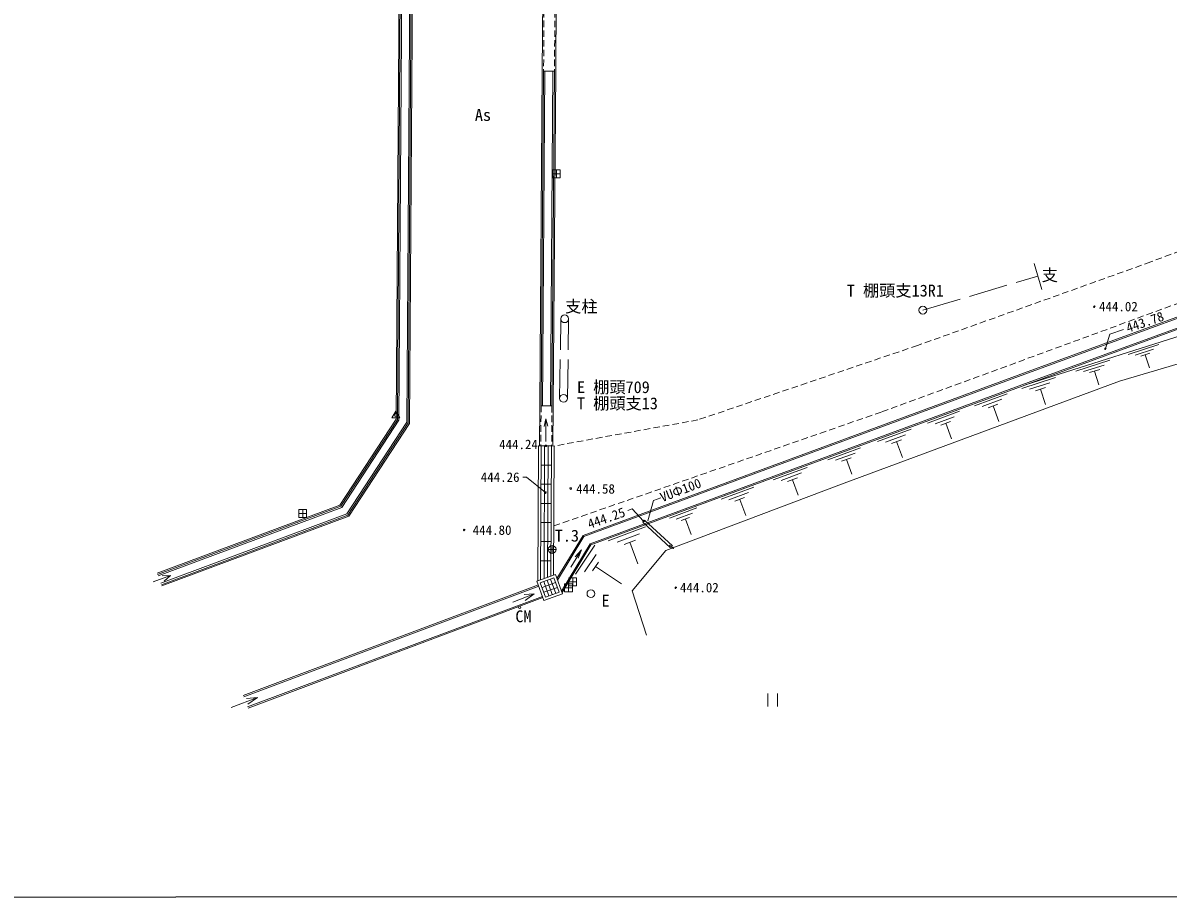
# Model space of a CAD drawing. Units: millimetres, scale not verified. Extents: x 5000 to 205306, y 4475 to 143512.
# Drawn here: x 49180 to 93360, y 5000 to 38731 of the extents above; entities that cross this region are included whole.
import ezdxf
from ezdxf.enums import TextEntityAlignment as Align

# ---------------------------------------------------------------- set-up
doc = ezdxf.new("R2010")
doc.units = ezdxf.units.MM
doc.header["$LTSCALE"] = 250
doc.header["$PDMODE"] = 32
doc.header["$PDSIZE"] = 125
doc.linetypes.add('DASHED', pattern=[7.5, 6, -1.5])
doc.linetypes.add('USER2', pattern=[1.5, 1, -0.5])
for name, color, linetype, lineweight in [('図枠', 7, 'Continuous', 25), ('基準点プロット', 7, 'Continuous', 13), ('汎用Layer', 7, 'Continuous', 13), ('独標', 7, 'Continuous', 13), ('現況', 7, 'Continuous', 13)]:
    doc.layers.add(name, color=color, linetype=linetype, lineweight=lineweight)
doc.layers.add('基準点点名', color=7, linetype='Continuous')
doc.styles.add('ＭＳ ゴシック', font='')
doc.styles.get('ＭＳ ゴシック').set_extended_font_data('MS Gothic')

msp = doc.modelspace()

# ---------------------------------------------------------------- hatches: boundary and pattern name
at = {"layer": '独標'}
for points in [[(90487, 27779.7, 0.41422), (90517, 27749.7, 0.41422)], [(90916.4, 26162.7, 0.41422), (90946.4, 26132.7, 0.41422)], [(66176.2, 19160.7, 0.41422), (66206.2, 19130.7, 0.41422)], [(74337.6, 16939.1, 0.41422), (74367.6, 16909.1, 0.41422)]]:
    msp.add_hatch(color=256, dxfattribs=at).paths.add_polyline_path(points)
h = msp.add_hatch(color=256, dxfattribs=at)
edge = h.paths.add_edge_path()
edge.add_ellipse((69357.6, 22412.3), major_axis=(23, 19.3), ratio=1, start_angle=140, end_angle=-40)
h = msp.add_hatch(color=256, dxfattribs=at)
edge = h.paths.add_edge_path()
edge.add_ellipse((69338.8, 20607.8), major_axis=(23, 19.3), ratio=1, start_angle=140, end_angle=-40)
h = msp.add_hatch(color=256, dxfattribs=at)
edge = h.paths.add_edge_path()
edge.add_ellipse((70312, 20762.1), major_axis=(23, 19.3), ratio=1, start_angle=140, end_angle=-40)
h = msp.add_hatch(color=256, dxfattribs=at)
edge = h.paths.add_edge_path()
edge.add_ellipse((73124, 19509.4), major_axis=(23, 19.3), ratio=1, start_angle=140, end_angle=-40)

# ---------------------------------------------------------------- linework, layer by layer
at = {"layer": '図枠'}
msp.add_lwpolyline([(5040.7, 5000), (205168.5, 5044), (205305.7, 143512), (5000, 143509.7)], close=True, dxfattribs=at)
at = {"layer": '基準点プロット'}
for p, q in [((69611.8, 32908), (69911.8, 32908)), ((69761.8, 32758), (69761.8, 33058)), ((59972.9, 19650.2), (59972.9, 19950.2)), ((59822.9, 19800.2), (60122.9, 19800.2)), ((69596.5, 18263), (69596.5, 18563)), ((69446.5, 18413), (69746.5, 18413)), ((70389.5, 17015.8), (70389.5, 17315.8)), ((70079.1, 16934.7), (70379.1, 16934.7)), ((70229.1, 16784.7), (70229.1, 17084.7)), ((70239.5, 17165.8), (70539.5, 17165.8))]:
    msp.add_line(p, q, dxfattribs=at)
for points in [[(69611.8, 32758), (69911.8, 32758), (69911.8, 33058), (69611.8, 33058)], [(63418.8, 23494.4), (63718.8, 23494.4), (63568.8, 23754.2)], [(59822.9, 19650.2), (60122.9, 19650.2), (60122.9, 19950.2), (59822.9, 19950.2)], [(70239.5, 17015.8), (70539.5, 17015.8), (70539.5, 17315.8), (70239.5, 17315.8)], [(70079.1, 16784.7), (70379.1, 16784.7), (70379.1, 17084.7), (70079.1, 17084.7)]]:
    msp.add_lwpolyline(points, close=True, dxfattribs=at)
msp.add_circle((69596.5, 18413), 150, dxfattribs=at)
msp.add_point((63568.8, 23604.2), dxfattribs=at)
at = {"layer": '汎用Layer'}
for p, q in [((77913.9, 12354.5), (77913.9, 12854.5)), ((78288.9, 12354.5), (78288.9, 12854.5))]:
    msp.add_line(p, q, dxfattribs=at)
msp.add_lwpolyline([(73284.2, 19513.2), (73512.9, 20303), (73784.5, 20407.8)], dxfattribs=at)
at = {"layer": '独標'}
for points in [[(90487, 27779.7, 0.41422), (90517, 27749.7, 0.41422)], [(90916.4, 26162.7, 0.41422), (90946.4, 26132.7, 0.41422)], [(66176.2, 19160.7, 0.41422), (66206.2, 19130.7, 0.41422)], [(74337.6, 16939.1, 0.41422), (74367.6, 16909.1, 0.41422)]]:
    msp.add_lwpolyline(points, format="xyb", close=True, dxfattribs=at)
for points in [[(90946.4, 26162.7), (91106.9, 26722.9), (91640.1, 26906.2)], [(69339.9, 20615.4), (68610.6, 21204.1), (68468.5, 21204.1)], [(73124, 19509.4), (72682.2, 19976), (72515.6, 19917.7)]]:
    msp.add_lwpolyline(points, dxfattribs=at)
for centre, start, end in [((90517, 27779.7), 0, 180), ((90946.4, 26162.7), 0, 180), ((69357.6, 22412.3), 359.99898, 180.00102), ((69357.6, 22412.3), 180, 360), ((70312, 20762.1), 359.99898, 180.00102), ((69338.8, 20607.8), 359.99898, 180.00102), ((69338.8, 20607.8), 180, 360), ((70312, 20762.1), 180, 360), ((73124, 19509.4), 359.99898, 180.00102), ((73124, 19509.4), 180, 360), ((66206.2, 19160.7), 359.99908, 180.00092), ((74367.6, 16939.1), 0, 180)]:
    msp.add_arc(centre, 30, start, end, dxfattribs=at)
at = {"layer": '現況'}
for p, q in [((69243.2, 40693), (69218.4, 36873.3)), ((69763.1, 40689), (69738.3, 36869.7)), ((69218.4, 36873.3), (69121.5, 23958.2)), ((69268.4, 36872.9), (69171.5, 23957.8)), ((69318.4, 36872.6), (69221.5, 23957.4)), ((69268.4, 36872.9), (69688.3, 36870)), ((69531.5, 23954.9), (69628.3, 36870.4)), ((69688.3, 36870), (69591.5, 23954.3)), ((69738.3, 36869.7), (69641.5, 23953.9)), ((88187, 29448.7), (88485.1, 28444.6)), ((93004.8, 26315.9), (91825.8, 25941.7)), ((92800.8, 26140.8), (92093.4, 25916.3)), ((91117.4, 25716.9), (89800.6, 25299.1)), ((92655.8, 25984.4), (92302.1, 25872.1)), ((92478.9, 25928.3), (92640.3, 25419.7)), ((90887.3, 25528.8), (90097.2, 25278.1)), ((90722.9, 25361.5), (90327.9, 25236.2)), ((90525.4, 25298.8), (90693.1, 24770.3)), ((89015.6, 25049.9), (87712.7, 24630.5)), ((88793.2, 24847.6), (88011.4, 24595.9)), ((87148, 24422.4), (85890.6, 23959.1)), ((88635.8, 24666.3), (88245, 24540.4)), ((88440.4, 24603.4), (88632.6, 24006.3)), ((69121.5, 23958.2), (69107.7, 22407.5)), ((69591.5, 23954.3), (69171.5, 23957.8)), ((69641.5, 23953.9), (69627.7, 22405.4)), ((86940.2, 24211.1), (86185.8, 23933.1)), ((86795.3, 24023), (86418.1, 23884)), ((86606.7, 23953.5), (86827.4, 23354.5)), ((69358.1, 22583.6), (69356.5, 23450.2)), ((85311.1, 23745.6), (84079.2, 23291.7)), ((85108.4, 23536.3), (84369.3, 23264)), ((83442.4, 23057.1), (82152.2, 22581.7)), ((84967.3, 23349.7), (84597.7, 23213.5)), ((84782.5, 23281.6), (85003.1, 22682.9)), ((83228.9, 22841.1), (82454.8, 22555.8)), ((83079.9, 22648.8), (82692.9, 22506.2)), ((82886.4, 22577.5), (83111.2, 21967.4)), ((69050.8, 17203.1), (69071.2, 22407.6)), ((69171.2, 22407.2), (69071.2, 22407.6)), ((69150.9, 17239.7), (69171.2, 22407.2)), ((69150.9, 17239.7), (69171.2, 22407.2)), ((69171.2, 22407.2), (69571.2, 22405.7)), ((69284.5, 17288.5), (69304.6, 22406.7)), ((69418, 17337.3), (69437.9, 22406.2)), ((69571.2, 22405.7), (69551.5, 17386.1)), ((69571.2, 22405.7), (69671.2, 22405.3)), ((69651.7, 17422.7), (69671.2, 22405.3)), ((81493.8, 22339.2), (80238, 21876.5)), ((81283.8, 22134.9), (80530.4, 21857.3)), ((69568.3, 21667.4), (69168.3, 21669)), ((81136.6, 21953.8), (80759.9, 21815)), ((80948.2, 21884.4), (81157.6, 21316.2)), ((79438.3, 21581.9), (78123.6, 21097.5)), ((79218.9, 21366.7), (78430.1, 21076.1)), ((69565.4, 20929.2), (69165.4, 20930.8)), ((77372.5, 20820.8), (76116.7, 20358.1)), ((79065.3, 21175.8), (78670.9, 21030.5)), ((78868.1, 21103.1), (79088.7, 20504.3)), ((77166.6, 20605.3), (76413.2, 20327.7)), ((77023.5, 20413), (76646.8, 20274.2)), ((76835.2, 20343.6), (77063.9, 19722.7)), ((69562.5, 20191), (69162.5, 20192.6)), ((75185.1, 20014.9), (74122.2, 19623.3)), ((69559.6, 19452.8), (69159.6, 19454.4)), ((75015.4, 19820), (74377.7, 19585.1)), ((74898.9, 19644.8), (74580.1, 19527.3)), ((74739.5, 19586), (74957.9, 18993.3)), ((73195.3, 19281.8), (71755.4, 18751.3)), ((72967.4, 19012.7), (72103.5, 18694.4)), ((69556.7, 18714.6), (69156.7, 18716.1)), ((71243.1, 18577.9), (70496.7, 17459.7)), ((72811.5, 18770.1), (72379.5, 18611)), ((72595.5, 18690.5), (72901.5, 17859.8)), ((74122.5, 18583.7), (74275.4, 18448.4)), ((70313.1, 17725.6), (70725.7, 18403.8)), ((71292.8, 18221.4), (70844.9, 17550.5)), ((69553.8, 17976.3), (69153.8, 17977.9)), ((71379.8, 17920.9), (71155.9, 17585.4)), ((71267.8, 17753.1), (72274.8, 17081)), ((54209.6, 17162.3), (54868.9, 17408.9)), ((69532.8, 17272.8), (69735.3, 16718.9)), ((57683.2, 12777.4), (69064.7, 17042.7)), ((57700.7, 12730.6), (69081.8, 16995.7)), ((69731.4, 17136.1), (69207, 16944.4)), ((69270.6, 17177), (69473.1, 16623.1)), ((69798.9, 16951.5), (69274.5, 16759.8)), ((69401.7, 17224.9), (69604.2, 16671)), ((57848.1, 12337.3), (69226, 16601.2)), ((57865.7, 12290.5), (69243.2, 16554.3)), ((68082.2, 16384.1), (68902.7, 16699.1)), ((57213.4, 12314.8), (58233.6, 12701.3))]:
    msp.add_line(p, q, dxfattribs=at)
at = {"layer": '現況', "linetype": 'USER2'}
for p, q in [((69293.2, 40692.6), (69268.4, 36872.9)), ((69713.1, 40689.4), (69688.3, 36870)), ((69171.5, 23957.8), (69157.7, 22407.3)), ((69591.5, 23954.3), (69577.7, 22405.6))]:
    msp.add_line(p, q, dxfattribs=at)
at = {"layer": '現況', "linetype": 'DASHED'}
for p, q in [((83897.5, 27646.8), (88331.2, 28963)), ((69886.5, 24245.3), (69932.8, 27317.4)), ((70186.5, 24240.8), (70232.8, 27312.8)), ((73090.1, 19472.6), (74166.6, 18479.2)), ((73157.9, 19546.1), (74234.4, 18552.7))]:
    msp.add_line(p, q, dxfattribs=at)
at = {"layer": '現況'}
for points in [[(63578.2, 23436), (63702.1, 41986.4), (63882.8, 65520.9), (64130.8, 94426.9)], [(63628.1, 23420.9), (63752.1, 41986.1), (63932.8, 65520.5), (64180.8, 94426.6)], [(63688, 23402.8), (63812.1, 41985.6), (63992.8, 65520), (64240.8, 94426.2)], [(63997.5, 23327.8), (64122.1, 41983.4), (64302.8, 65517.6), (64550.8, 94424)], [(64047.2, 23294.3), (64172.1, 41983.1), (64352.8, 65517.2), (64600.8, 94423.7)], [(64097.1, 23279.3), (64222.1, 41982.7), (64402.8, 65516.8), (64650.8, 94423.3)], [(69781, 17291.7), (70789.4, 18954.9), (87817.7, 25228.6), (100976, 30033.8)], [(69803, 17231.5), (70823.1, 18914), (87835, 25181.7), (100993.1, 29986.9)], [(69956.9, 16810.4), (71058.9, 18627.9), (87955.5, 24853.1), (101113.2, 29658.1)], [(69978.9, 16750.2), (71092.6, 18587), (87972.7, 24806.1), (101130.3, 29611.1)], [(87862.3, 24762.6), (94912.8, 27000), (99983.4, 28447.7), (100745.4, 27969.7), (101566.5, 24002.7), (100708.4, 23700.2), (99753, 27353.7), (91479.6, 24902.2), (80757.9, 20931.4), (73989.3, 18375.1), (72680.2, 16813.3), (73236, 15108.3)], [(63578.2, 23436), (61408.8, 20123.4), (54357.4, 17495.5)], [(63628.1, 23420.9), (61441.6, 20082.3), (54374.9, 17448.7)], [(69284.3, 23154.8), (69356.5, 23450.2), (69436.3, 23168.6)], [(63688, 23402.8), (61481, 20032.9), (54395.8, 17392.5)], [(63997.5, 23327.8), (61678.1, 19786.2), (54500.6, 17111.4)], [(64047.2, 23294.3), (61717.5, 19736.9), (54521.5, 17055.1)], [(64097.1, 23279.3), (61750.3, 19695.8), (54539, 17008.3)], [(70482, 18123.4), (70725.7, 18403.8), (70596.1, 18072.2)], [(74200.3, 18464.2), (74275.4, 18448.4), (74248.4, 18516.3)], [(54628.1, 17191), (54868.9, 17408.9), (54551.4, 17395.4)], [(68559.6, 16446.8), (68902.7, 16699.1), (68521.2, 16670.6)], [(57856.6, 12438.4), (58233.6, 12701.3), (57800.4, 12658)]]:
    msp.add_lwpolyline(points, dxfattribs=at)
at = {"layer": '現況', "linetype": 'USER2'}
for points in [[(99786.9, 32191.6), (92687.7, 29507), (83691.8, 26283.8), (75223.6, 23413.5), (69671.2, 22405.3)], [(69659.1, 19321.5), (82320.4, 23724.4), (99755.7, 30112.4)]]:
    msp.add_lwpolyline(points, dxfattribs=at)
at = {"layer": '現況'}
for points in [[(69282.5, 16446.9), (69011.3, 17188.6), (69723.5, 17449), (69994.6, 16707.3)], [(69866.4, 16766.8), (69342, 16575.1), (69139.5, 17129), (69663.9, 17320.7)]]:
    msp.add_lwpolyline(points, close=True, dxfattribs=at)
for centre, radius in [((70082.8, 27315.1), 150), ((83897.5, 27646.8), 150), ((70036.5, 24243.1), 150), ((71092.9, 16706), 150), ((68344.1, 16181.4), 50)]:
    msp.add_circle(centre, radius, dxfattribs=at)

# ---------------------------------------------------------------- texts
at = {"layer": '基準点点名', "style": 'ＭＳ ゴシック'}
msp.add_text('T.3', height=458.2, dxfattribs=at).set_placement((70165.3, 18578.4), align=Align.BOTTOM_CENTER)
at = {"layer": '汎用Layer', "style": 'ＭＳ ゴシック'}
for s, p in [('As', (66616.1, 34812.7)), ('支', (88482.6, 28635)), ('T 棚頭支13R1', (80964.8, 28036.2)), ('支柱', (70099, 27422.8)), ('E 棚頭709', (70556.2, 24309.6)), ('T 棚頭支13', (70556.2, 23684.6)), ('E', (71503.8, 16070)), ('CM', (68177.5, 15467.8))]:
    msp.add_text(s, height=458.2, dxfattribs=at).set_placement(p, align=Align.BOTTOM_LEFT)
msp.add_text('VUΦ100', height=366.6, rotation=21.105, dxfattribs=at).set_placement((73784.5, 20407.8), align=Align.MIDDLE_LEFT)
at = {"layer": '独標', "style": 'ＭＳ ゴシック'}
for s, p in [('444.02', (91443.3, 27785.6)), ('444.24', (68300.1, 22467.8)), ('444.58', (71270.4, 20751.4)), ('444.80', (67281.2, 19160.7)), ('444.02', (75276.7, 16942.1))]:
    msp.add_text(s, height=366.6, dxfattribs=at).set_placement(p, align=Align.MIDDLE_CENTER)
for s, rotation, p in [('443.78', 18.97, (91758.3, 26946.8)), ('444.25', 19.29, (70981.8, 19380.9))]:
    msp.add_text(s, height=366.6, rotation=rotation, dxfattribs=at).set_placement(p, align=Align.MIDDLE_LEFT)
msp.add_text('444.26', height=366.6, dxfattribs=at).set_placement((66843.5, 21204.1), align=Align.MIDDLE_LEFT)

doc.saveas('drawing.dxf')
